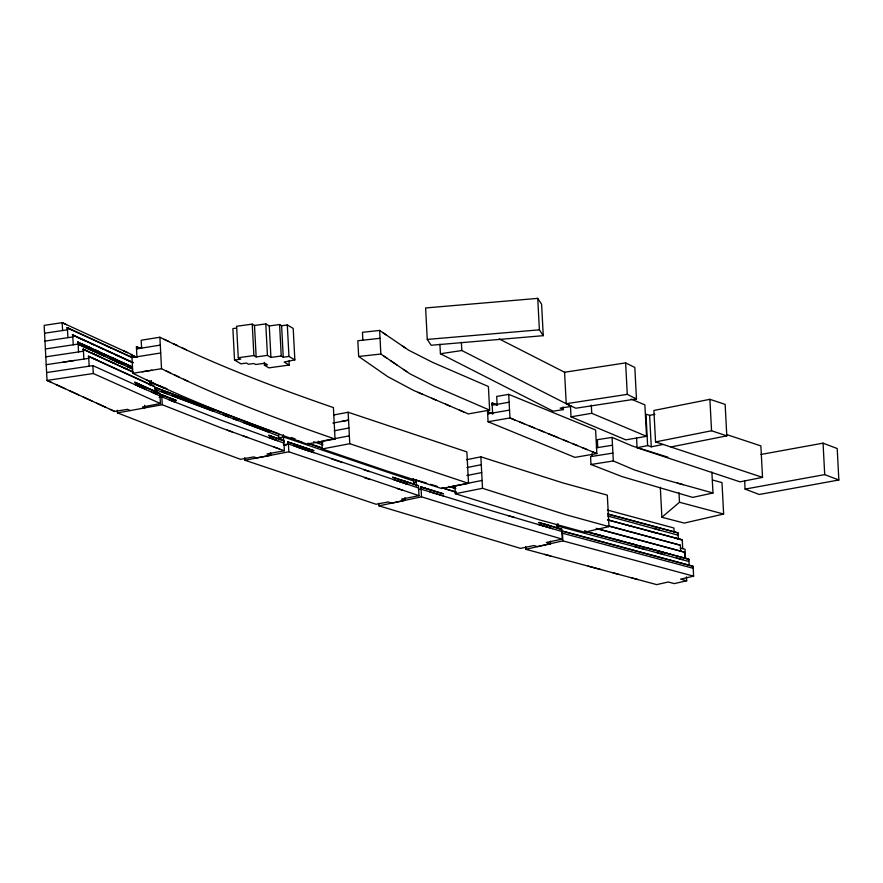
<?xml version="1.0" encoding="UTF-8"?>
<svg xmlns="http://www.w3.org/2000/svg" width="883" height="883" viewBox="0 0 883 883"><rect width="100%" height="100%" fill="white"/><g stroke="black" fill="none" stroke-linecap="round" stroke-linejoin="round"><path stroke-width="1.32" d="M712.482 480.021L721.985 482.56L723.63 514.027L684.259 523.078L661.886 517.272L679.491 502.261L678.983 492.681M561.952 531.003L693.089 566.202L693.619 576.169L680.605 579.138L686.687 580.782L686.488 576.853M562.063 533.1L693.199 568.299L692.702 566.29L563.199 531.334M466.511 459.712L480.871 456.842L563.398 483.056L607.316 495.131L608.972 526.599L584.656 532.184L539.447 519.855L455.341 493.729L454.933 485.871L482.107 480.44M678.343 538.917L678.023 532.89L608.53 514.325M677.747 535.076L607.57 515.937M680.705 551.257L680.396 545.23L608.674 526.058M599.557 529.447L684.623 552.217L684.943 558.244M684.733 554.314L684.237 552.305M588.089 532.206L688.861 559.215L689.17 565.241M686.687 580.782L674.27 583.619L668.254 581.996L656.687 584.623L525.849 549.314L525.705 546.687M525.849 549.314L562.868 540.871L693.619 576.169M711.875 472.008L712.978 492.979L692.702 497.394L621.886 476.555L590.992 464.502L590.584 456.632L612.901 453.1M404.955 497.692L405.098 500.308L391.544 503.189L388.112 501.974L376.081 504.259L244.922 460.242L244.79 457.615M426.632 483.122L416.07 479.955L415.783 482.129M413.564 482.604L416.18 482.052M426.301 488.674L420.562 486.952L443.52 493.851L420.97 486.864L420.672 489.05L490.65 510.495L561.422 531.334L561.312 529.237L538.641 522.427L561.709 529.149L562.239 539.116L546.29 542.493L550.551 543.785L550.407 541.158M418.421 489.524L421.081 488.961M378.84 503.233L378.973 505.849L421.489 496.831L491.069 518.365L562.239 539.116M556.522 524.414L557.129 528.266M561.709 529.149L555.639 527.537M550.551 543.785L537.339 546.588L533.917 545.551L520.54 548.387L378.973 505.849M670.815 446.986L726.797 435.849L725.153 404.381L709.899 399.315L653.895 410.463L655.55 441.919L762.526 477.372L760.87 445.904L726.875 434.646M663.155 444.447L651.268 446.82L647.614 445.606L645.97 414.138L649.623 415.352L654.899 414.304M466.919 467.571L481.279 464.712M466.897 475.529L481.688 472.571M655.55 441.919L711.555 430.772L726.797 435.849M636.566 438.123L637.062 447.703L647.614 445.606M455.341 493.729L482.515 488.31L565.054 514.513L608.972 526.599M762.526 477.372L740.042 481.842L637.062 447.703M418.476 485.705L392.681 477.239L418.476 485.705L418.995 495.672L401.566 499.127L405.098 500.308M418.178 487.891L288.41 443.95L283.399 444.911M149.602 381.787L150.231 385.639M154.481 386.666L155.22 392.615M159.889 393.575L134.834 382.361L159.889 393.575L160.419 403.531L142.516 406.986L144.757 407.913L144.624 405.297M278.211 437.957L283.465 436.953L413.277 480.915L413.167 478.818M287.88 441.93L313.796 450.661L287.88 441.93L287.99 444.028M244.922 460.242L288.829 451.809L418.995 495.672M333.807 414.977L348.134 412.251L466.864 451.908L468.52 483.365L441.577 488.509L387.714 471.268L322.207 448.961L321.787 441.092M332.924 423.089L348.542 420.12L341.92 421.379M334.204 430.794L348.951 427.979M323.101 440.849L331.931 439.16M333.277 438.906L349.37 435.849M322.207 448.961L349.778 443.707L468.52 483.365M270.529 452.703L270.673 455.33L256.556 457.913L253.818 456.886L240.562 459.315L179.79 437.096L117.483 412.902L117.34 410.286M192.295 403.288L156.247 389.933L156.136 387.836L278.697 433.796L279.006 439.833M161.412 396.931L161.721 394.756L166.523 396.644M159.128 397.35L161.832 396.853L221.644 420.385L283.542 442.968M117.483 412.902L162.251 404.723L222.063 428.255L284.381 450.76L283.862 440.794L268.873 435.385L283.862 440.794M278.377 435.97L264.149 430.374M284.381 450.76L266.997 453.939L270.673 455.33M760.98 454.447L823.055 443.156L837.205 448.542L838.85 479.999L759.248 494.48L745.086 489.094L744.656 480.893M745.086 489.094L824.711 474.613L838.85 479.999M141.611 348.09L141.192 340.231L159.878 337.24C215.827 365.132 274.392 387.162 333.399 407.593L335.054 439.05L306.975 444.072C247.869 423.244 189.128 400.86 132.792 373.288L131.865 355.463L135.982 356.964M362.858 340.187L362.449 332.317L379.624 330.441L408.697 350.22L432.813 362.471L488.398 386.522L489.635 410.12L468.299 413.906L413.498 390.374L387.681 376.611L358.664 356.467L357.836 340.739L380.032 338.31M493.023 413.774L487.559 411.787L488.078 421.743L574.954 457.372L596.842 453.586L595.606 429.988L508.718 394.359L496.688 396.445L497.107 404.304M509.138 402.218L492.173 405.165L492.063 403.067L492.593 413.023M487.67 413.884L509.546 410.087M488.078 421.743L509.955 417.957L514.789 419.933M570.451 405.893L571.025 416.831L591.742 413.299L646.533 436.323L644.877 404.867L631.19 399.105M646.533 436.323L625.826 439.855L571.025 416.831M110.232 409.381L114.746 411.445L127.395 409.326L130.287 410.562M136.931 356.776L136.401 346.809L140.662 348.288M136.512 348.906L160.287 345.11M160.706 352.979L131.975 357.56L132.163 355.419M132.792 373.288L161.523 368.708C217.472 396.588 276.037 418.63 335.054 439.05M142.373 371.765L151.953 370.231M667.857 457.162L632.692 446.158L612.074 437.372L597.35 439.701L597.769 447.571M596.356 447.791L612.482 445.231M590.992 464.502L613.31 460.959L633.928 469.745L659.601 478.111L712.978 492.979M625.628 362.891L564.568 372.251L566.224 403.708L575.815 408.233L636.466 398.939L634.822 367.471L625.628 362.891L627.272 394.359L636.466 398.939M566.224 403.708L627.272 394.359M439.911 344.182L440.418 353.752L461.82 350.518L571.5 406.401L560.186 408.112L563.199 409.657L563.056 406.92M563.199 409.657L553.111 411.18L440.418 353.752M131.986 357.306L67.395 327.703L67.505 329.8L44.558 333.233M44.978 341.103L72.814 336.931L72.704 334.834L133.355 362.626M132.649 369.039L77.682 344.138L77.572 342.041L132.505 366.931M45.386 348.962L78.134 344.061L90.839 349.889M45.795 356.831L83.455 351.202L83.344 349.105L87.781 351.136M46.214 364.69L88.764 358.332L88.653 356.235L154.9 386.588M63.234 362.151L74.448 360.474M46.622 372.56L92.881 365.639L159.591 395.75L159.481 393.652M160.419 403.531L93.289 373.509L47.031 380.43L44.15 325.363L62.185 322.67L66.545 324.668M236.589 328.068L232.88 328.586L234.525 360.043L240.916 363.818L246.445 363.056L248.454 364.238L253.907 363.498L255.617 364.513L264.922 363.233L267.538 364.789L264.436 365.209L264.293 362.471M234.525 360.043L240.717 359.182L238.267 357.736L236.611 326.28L252.24 324.127L254.503 325.474L265.783 323.906L269.271 325.959L279.591 324.536L281.611 325.739L287.306 324.955L293.2 328.443L294.845 359.9L284.16 362.041L289.227 365.054L289.006 360.948M238.267 357.736L253.896 355.584L256.158 356.931L267.439 355.374L270.926 357.427L281.236 356.004L283.255 357.207L288.962 356.423L294.845 359.9M289.227 365.054L268.885 367.858L264.436 365.209M358.664 356.467L380.86 354.039L409.933 373.818L434.05 386.07L489.635 410.12M537.736 298.377L425.617 307.957L427.262 339.414L431.147 345.253L543.255 335.672L541.599 304.216L537.736 298.377L539.392 329.834L543.255 335.672M427.262 339.414L539.392 329.834M679.491 502.261L723.63 514.027M607.46 510.054L673.895 527.99L674.104 531.93M607.46 513.84L678.023 532.89M653.243 528.266L659.469 529.943M607.603 519.734L682.261 539.877L682.714 548.531M607.46 519.888L682.261 539.877L675.65 538.288M625.87 524.855L632.096 526.533M650.76 531.577L656.985 533.255M608.166 525.727L680.396 545.23M596.135 528.332L684.623 552.217M584.833 531.136L589.932 532.504M596.29 534.226L602.659 535.948M615.385 539.381L621.753 541.102M628.122 542.813L634.48 544.535M646.566 547.791L670.738 554.314M682.813 557.581L688.861 559.215L584.524 531.047M639.16 547.868L557.824 526.102L557.714 524.005M640.639 548.266L688.574 561.4L688.464 559.303M634.59 546.632L645.385 549.546M657.835 552.901L664.06 554.59M676.51 557.946L682.747 559.623M544.535 554.358L550.76 556.036M588.155 566.124L600.617 569.491M613.078 572.857L619.303 574.535M631.764 577.901L638.001 579.579M680.175 548.001L685.042 549.325L685.451 557.195M677.393 483.067L683.321 484.723M508.442 515.683L514.381 517.416M538.1 524.336L544.027 526.058M453.078 485.628L455.694 486.412M448.818 486.412L455.805 488.509M452.339 487.471L454.679 488.178M430.54 484.292L437.184 486.29M441.875 487.703L455.948 491.93M444.613 488.729L456.445 492.284M427.449 489.016L432.041 490.396M544.303 524.127L549.977 525.827M429.602 491.732L443.63 495.948M538.751 524.524L552.603 528.685M403.001 480.628L408.156 482.317M364.028 469.888L369.48 471.677M396.765 480.639L402.218 482.427M403.112 482.725L408.266 484.414M364.436 477.758L369.9 479.546M397.173 488.509L402.626 490.297M318.233 441.279L322.88 442.847M319.679 441.986L322.284 442.869M313.631 441.787L322.99 444.944M291.169 437.482L295.077 438.807M308.101 443.189L322.427 448.023M311.246 444.469L308.984 443.707L322.008 448.1M316.909 446.379L322.571 448.288M278.929 437.825L281.191 438.586M298.355 447.515L313.906 452.758M392.792 479.337L408.023 484.469M283.873 444.822L286.136 445.584M293.509 445.705L298.609 447.471M299.194 447.67L308.807 450.992M331.544 458.851L342.328 462.582M256.213 425.838L261.291 427.659M266.368 429.48L271.445 431.301M296.82 440.418L301.898 442.24M268.873 435.385L273.862 437.184M227.251 430.131L232.45 432.008M242.836 435.749L248.024 437.626M273.995 447.008L279.194 448.884M130.816 354.878L137.24 357.306M166.931 388.675L151.07 382.946L150.96 380.849M156.136 387.836L215.275 410.131M217.196 410.86L219.746 411.82M171.931 395.617L177.019 397.527M177.24 397.615L263.531 430.142M192.671 403.432L213.233 411.18M223.52 415.054L228.664 416.997M233.002 418.63L238.09 420.551M259.26 428.531L268.631 432.063M161.302 394.833L176.114 400.418L161.721 394.756L162.251 404.723M168.819 399.723L176.225 402.516L171.291 400.65M277.483 440.683L268.984 437.482L276.269 440.22M156.589 384.778L161.677 386.699M212.119 408.939L214.657 409.9M166.313 391.677L171.401 393.597M201.931 405.098L207.019 407.019M161.755 391.776L166.843 393.697M243.178 422.471L258.443 428.222M171.181 398.553L176.114 400.418M136.401 346.809L140.22 348.355M135.474 357.008L131.865 355.463M492.504 402.99L497.537 405.054M492.063 403.067L496.897 405.043M519.612 421.908L524.436 423.895M529.27 425.871L534.094 427.847M538.917 429.833L543.74 431.809M548.575 433.796L558.222 437.747M563.056 439.734L567.879 441.71M572.703 443.685L577.526 445.672M582.361 447.648L587.184 449.624M592.007 451.61L596.842 453.586L509.955 417.957L508.718 394.359M487.559 411.787L492.593 413.851M418.067 392.339L422.637 394.304M431.765 398.222L436.334 400.187M445.462 404.105L450.032 406.07M459.16 409.988L463.73 411.953M151.545 389.833L155.717 391.699M143.3 388.189L134.944 384.458L146.236 389.635M151.644 391.931L155.827 393.796M147.362 387.968L134.834 382.361L138.94 384.237M123.278 350.661L127.649 352.659M132.008 354.668L62.185 322.67L62.594 330.54M131.556 357.383L66.942 327.77L71.291 329.767M106.092 345.706L110.43 347.703M72.263 334.9L132.925 362.703L125.342 359.226M76.589 336.887L85.254 340.86M90.673 343.344L93.929 344.834M98.256 346.82L102.594 348.807M106.931 350.794L111.258 352.77M115.596 354.756L124.26 358.73M82.031 344.083L90.728 347.792M94.967 349.734L99.205 351.677M104.349 354.304L108.808 356.346M111.821 357.449L115.949 359.348M122.196 362.483L126.655 364.524M77.572 342.041L132.108 367.03M91.512 350.198L104.889 356.324M109.36 358.377L122.726 364.502M127.196 366.544L131.655 368.586M114.867 361.169L118.587 362.88M92.218 353.167L101.092 357.24M109.967 361.302L114.404 363.332M123.289 367.405L127.726 369.436M132.649 371.699L82.892 349.171L133.465 372.339M93.068 358.255L97.494 360.275M88.212 356.302L153.377 386.158M147.152 388.001L151.258 389.889M51.545 382.494L47.031 380.43L114.746 411.445M56.059 384.558L65.088 388.697M69.602 390.761L78.631 394.9M83.145 396.975L92.174 401.103M96.688 403.178L105.717 407.317M164.293 339.337L168.708 341.423M173.123 343.52L177.538 345.606M181.953 347.703L186.368 349.789M165.938 370.794L170.353 372.891M174.768 374.977L179.183 377.074M183.598 379.16L188.013 381.246M145.883 379.58L154.591 383.763M158.962 385.86L163.322 387.957M499.171 338.929L564.977 372.46M382.847 332.637L386.081 334.834M402.229 345.827L405.463 348.023M384.083 356.235L387.317 358.432M403.465 369.425L406.699 371.622M390.551 360.628L397.008 365.021M823.055 443.156L824.711 474.613M709.899 399.315L711.555 430.772M660.307 487.173L661.886 517.272M649.623 415.352L651.268 446.82M612.074 437.372L613.31 460.959M591.312 405.098L591.742 413.299M592.018 453.763L592.151 456.39M562.339 530.915L562.868 540.871M558.1 523.917L558.354 528.641M487.99 411.71L488.1 413.807M480.871 456.842L482.515 488.31M461.39 342.306L461.82 350.518M420.97 486.864L421.489 496.831M416.07 479.955L416.39 485.981M413.586 478.729L413.895 484.767M379.624 330.441L380.86 354.039M348.134 412.251L349.778 443.707M287.306 324.955L288.962 356.423M288.299 441.853L288.829 451.809M281.611 325.739L283.255 357.207M279.591 324.536L281.236 356.004M283.741 442.195L283.355 434.855L283.046 437.03M269.271 325.959L270.926 357.427M265.783 323.906L267.439 355.374M254.503 325.474L256.158 356.931M252.24 324.127L253.896 355.584M159.878 337.24L161.523 368.708M156.556 387.758L156.876 393.796M151.39 380.772L151.633 385.485M136.843 346.743L136.953 348.84M92.881 365.639L93.289 373.509M88.653 356.235L89.183 366.191M83.344 349.105L83.863 359.061M78.024 341.964L78.543 351.931M72.704 334.834L73.234 344.8M67.395 327.703L67.914 337.67"/></g></svg>
